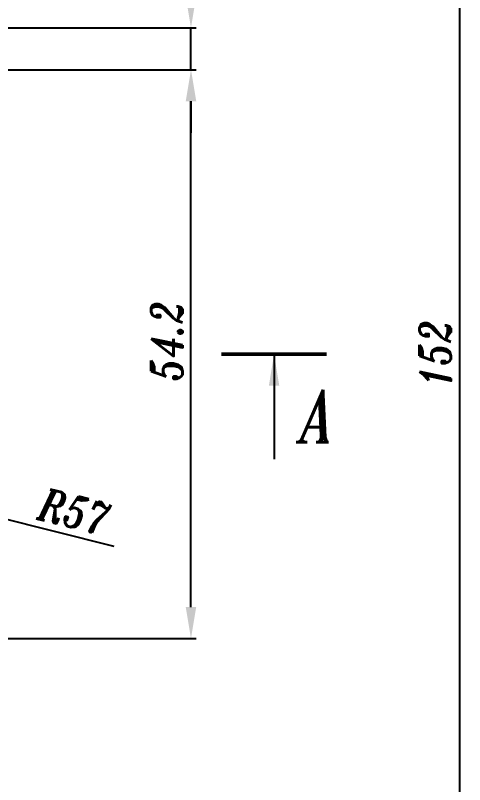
# Model space of a CAD drawing. Extents: x 89 to 510, y -61 to 440.
# Drawn here: x 297.4 to 340.2, y 161.2 to 234.5 of the extents above; entities that cross this region are included whole.
import ezdxf

# ---------------------------------------------------------------- set-up
doc = ezdxf.new("R2010")
doc.units = 0
doc.header["$LTSCALE"] = 7
doc.header["$MEASUREMENT"] = 0
doc.layers.get('0').update_dxf_attribs({"linetype": 'CONTINUOUS', "lineweight": 15})
doc.layers.add('4', color=5, linetype='CONTINUOUS', lineweight=50)
doc.styles.add('ITALICT', font='ITALICT.shx', dxfattribs={"width": 0.8, "height": 3})
doc.dimstyles.get("Standard").update_dxf_attribs({"dimtxt": 3, "dimasz": 3, "dimexe": 0.5, "dimexo": 0.5, "dimgap": 0.8, "dimtad": 1, "dimdsep": 46, "dimtxsty": 'ITALICT', "dimcen": 0.09, "dimazin": 2, "dimtfac": 1, "dimtmove": 0, "dimatfit": 3, "dimfxl": 1, "dimtolj": 1, "dimtzin": 0, "dimarcsym": 0})

# ---------------------------------------------------------------- blocks, each defined once
blk = doc.blocks.new('*D10')
at = {"color": 0, "lineweight": -2}
for p, q in [((233.724, 229.295), (314.622, 229.295)), ((314.122, 178.096), (314.122, 226.295)), ((234.923, 175.096), (314.622, 175.096))]:
    blk.add_line(p, q, dxfattribs=at)
at = {"color": 0}
for points in [[(314.622, 226.295), (313.622, 226.295), (314.122, 229.295)], [(313.622, 178.096), (314.622, 178.096), (314.122, 175.096)]]:
    blk.add_solid(points, dxfattribs=at)
at = {"color": 0, "insert": (311.822, 203.447), "char_height": 3, "attachment_point": 5, "rotation": 90, "style": 'ITALICT'}
blk.add_mtext('\\A1;54.2', dxfattribs=at)
blk = doc.blocks.new('*D11')
at = {"color": 0, "lineweight": -2}
for p, q in [((314.122, 236.284), (314.122, 243.888)), ((233.472, 233.284), (314.622, 233.284)), ((314.122, 229.295), (314.122, 233.284)), ((233.724, 229.295), (314.622, 229.295)), ((314.122, 226.295), (314.122, 223.295))]:
    blk.add_line(p, q, dxfattribs=at)
at = {"color": 0}
for points in [[(313.622, 236.284), (314.622, 236.284), (314.122, 233.284)], [(314.622, 226.295), (313.622, 226.295), (314.122, 229.295)]]:
    blk.add_solid(points, dxfattribs=at)
at = {"color": 0, "insert": (311.822, 242.173), "char_height": 3, "attachment_point": 5, "rotation": 90, "style": 'ITALICT'}
blk.add_mtext('\\A1;4', dxfattribs=at)
blk = doc.blocks.new('*D46')
at = {"color": 0, "lineweight": -2}
for p, q in [((234.307, 278.197), (340.204, 278.197)), ((339.704, 275.197), (339.704, 129.197)), ((234.307, 126.197), (340.204, 126.197))]:
    blk.add_line(p, q, dxfattribs=at)
at = {"color": 0}
for points in [[(339.204, 275.197), (340.204, 275.197), (339.704, 278.197)], [(339.204, 129.197), (340.204, 129.197), (339.704, 126.197)]]:
    blk.add_solid(points, dxfattribs=at)
at = {"color": 0, "insert": (337.404, 202.197), "char_height": 3, "attachment_point": 5, "rotation": 90, "style": 'ITALICT'}
blk.add_mtext('\\A1;152', dxfattribs=at)
blk = doc.blocks.new('*D49')
at = {"color": 0, "lineweight": -2}
blk.add_line((306.788, 183.85), (291.997, 187.568), dxfattribs=at)
at = {"color": 0}
blk.add_solid([(292.119, 188.053), (291.875, 187.084), (289.087, 188.3)], dxfattribs=at)
at = {"color": 0, "insert": (303.026, 187.167), "char_height": 3, "attachment_point": 5, "rotation": 345.88822, "style": 'ITALICT'}
blk.add_mtext('\\A1;R57', dxfattribs=at)
blk = doc.blocks.new('*D50')
at = {"color": 0, "lineweight": -2}
blk.add_line((309.376, 149.346), (290.556, 162.509), dxfattribs=at)
blk.add_arc((233.807, 202.197), 66.25, 321.48913, 325.46446, dxfattribs=at)
at = {"color": 0}
blk.add_solid([(290.842, 162.919), (290.269, 162.099), (288.098, 164.228)], dxfattribs=at)
at = {"color": 0, "insert": (304.56, 155.521), "char_height": 3, "attachment_point": 5, "rotation": 325.03204, "style": 'ITALICT'}
blk.add_mtext('\\A1;R66.25', dxfattribs=at)

msp = doc.modelspace()

# ---------------------------------------------------------------- linework, layer by layer
at = {"layer": '4'}
msp.add_line((317.041, 202.197), (327.041, 202.197), dxfattribs=at)

# ---------------------------------------------------------------- texts
at = {"style": 'ITALICT', "width": 0.8}
msp.add_text('A', height=5, dxfattribs=at).set_placement((324.497, 193.8))

# ---------------------------------------------------------------- dimensions: what is measured, and where the dimension line sits
dim = msp.add_aligned_dim(p1=(233.807, 278.197), p2=(233.807, 126.197), distance=105.896, dimstyle='Standard')
dim.commit()
dim.dimension.update_dxf_attribs({"geometry": '*D46', "text_midpoint": (337.404, 202.197)})
for base, p1, p2, picture, middle in [((314.122, 233.284), (233.224, 229.295), (232.972, 233.284), '*D11', (314.122, 242.173)), ((314.122, 229.295), (234.423, 175.096), (233.224, 229.295), '*D10', (314.122, 203.447))]:
    dim = msp.add_linear_dim(base=base, p1=p1, p2=p2, angle=90, dimstyle='Standard', override={"dimdec": 1})
    dim.commit()
    dim.dimension.update_dxf_attribs({"geometry": picture, "text_midpoint": middle, "dimtype": 160})
for mpoint, picture, middle in [((289.087, 188.3), '*D49', (302.466, 184.937)), ((288.098, 164.228), '*D50', (303.242, 153.636))]:
    dim = msp.add_radius_dim(center=(233.807, 202.197), mpoint=mpoint, dimstyle='Standard', override={"dimcen": 0, "dimtofl": 0})
    dim.commit()
    dim.dimension.update_dxf_attribs({"geometry": picture, "text_midpoint": middle, "dimtype": 164})

# ---------------------------------------------------------------- leaders
msp.add_leader([(322.041, 202.197), (322.041, 192.197)], dimstyle='Standard', override={"dimgap": 0.8, "dimtad": 0})

doc.saveas('drawing.dxf')
